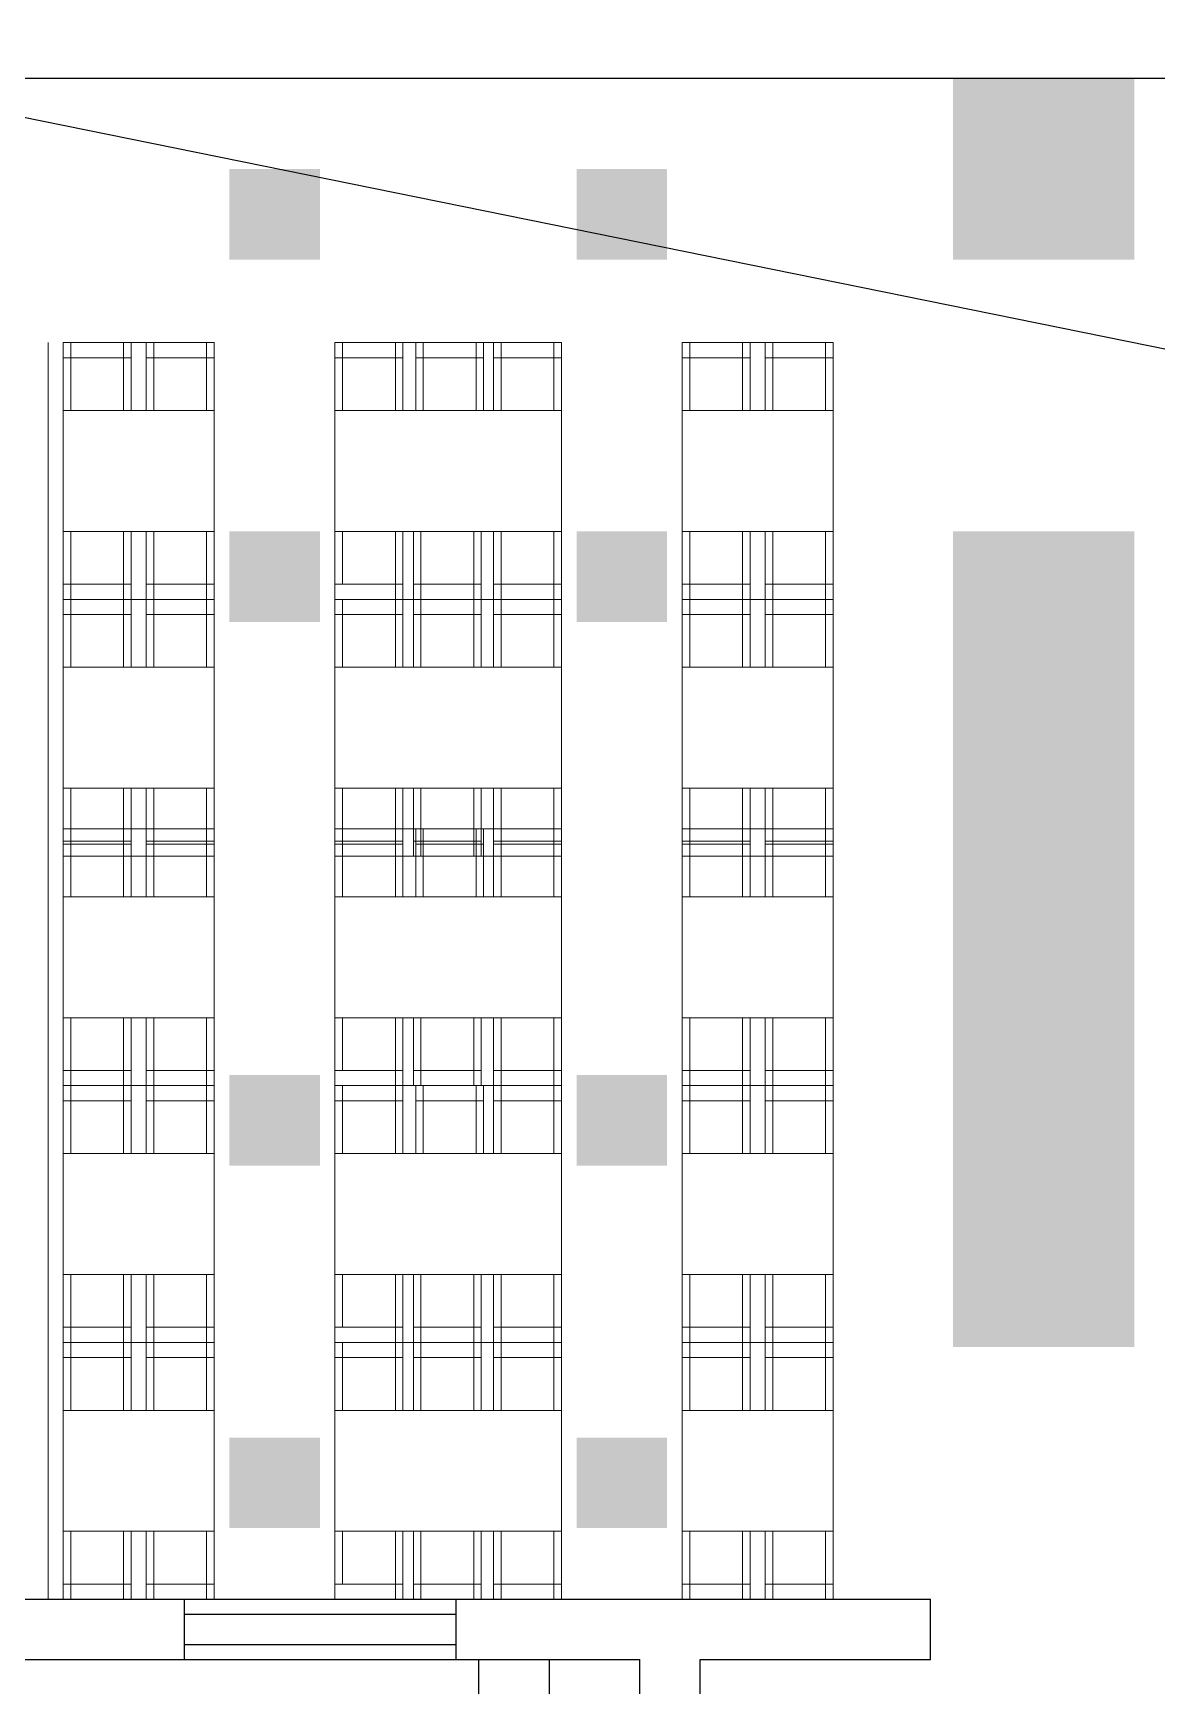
# Model space of a CAD drawing. Header units: inches. Extents: x 101 to 668, y -217 to 99.
# Drawn here: x 457.72 to 465.16, y 23.19 to 34.14 of the extents above; entities that cross this region are included whole.
import ezdxf

# ---------------------------------------------------------------- set-up
doc = ezdxf.new("R2010")
doc.units = ezdxf.units.IN
doc.header["$MEASUREMENT"] = 0
doc.layers.add('FUR', color=1, linetype='Continuous', lineweight=15)

msp = doc.modelspace()

# ---------------------------------------------------------------- hatches: boundary and pattern name
h = msp.add_hatch(color=256)
h.paths.add_polyline_path([(464.41109, 33.23756), (464.41109, 33.83756), (463.81109, 33.83756), (463.81109, 33.23756)])
h.paths.add_polyline_path([(465.01109, 33.23756), (465.01109, 33.83756), (464.41109, 33.83756), (464.41109, 33.23756)])
h.paths.add_polyline_path([(463.81109, 33.23756), (463.81109, 32.63756), (464.41109, 32.63756), (464.41109, 33.23756)])
h.paths.add_polyline_path([(465.01109, 33.23756), (464.41109, 33.23756), (464.41109, 32.63756), (465.01109, 32.63756)])
h = msp.add_hatch(color=256)
h.paths.add_polyline_path([(447.81609, 33.23756), (447.21609, 33.23756), (447.21609, 32.63756), (447.81609, 32.63756)])
h.paths.add_polyline_path([(450.11609, 33.23756), (449.51609, 33.23756), (449.51609, 32.63756), (450.11609, 32.63756)])
h.paths.add_polyline_path([(453.71609, 33.23756), (453.11609, 33.23756), (453.11609, 32.63756), (453.71609, 32.63756)])
h.paths.add_polyline_path([(456.01609, 33.23756), (455.41609, 33.23756), (455.41609, 32.63756), (456.01609, 32.63756)])
h.paths.add_polyline_path([(459.61609, 33.23756), (459.01609, 33.23756), (459.01609, 32.63756), (459.61609, 32.63756)])
h.paths.add_polyline_path([(461.91609, 33.23756), (461.31609, 33.23756), (461.31609, 32.63756), (461.91609, 32.63756)])
h.paths.add_polyline_path([(467.50609, 33.23756), (466.90609, 33.23756), (466.90609, 32.63756), (467.50609, 32.63756)])
h.paths.add_polyline_path([(469.80609, 33.23756), (469.20609, 33.23756), (469.20609, 32.63756), (469.80609, 32.63756)])
h.paths.add_polyline_path([(473.40609, 33.23756), (472.80609, 33.23756), (472.80609, 32.63756), (473.40609, 32.63756)])
h.paths.add_polyline_path([(475.70609, 33.23756), (475.10609, 33.23756), (475.10609, 32.63756), (475.70609, 32.63756)])
h.paths.add_polyline_path([(479.30609, 33.23756), (478.70609, 33.23756), (478.70609, 32.63756), (479.30609, 32.63756)])
h.paths.add_polyline_path([(481.60609, 33.23756), (481.00609, 33.23756), (481.00609, 32.63756), (481.60609, 32.63756)])
h = msp.add_hatch(color=256)
h.paths.add_polyline_path([(450.11609, 30.83756), (449.51609, 30.83756), (449.51609, 30.23756), (450.11609, 30.23756)])
h.paths.add_polyline_path([(453.71609, 30.83756), (453.11609, 30.83756), (453.11609, 30.23756), (453.71609, 30.23756)])
h.paths.add_polyline_path([(456.01609, 30.83756), (455.41609, 30.83756), (455.41609, 30.23756), (456.01609, 30.23756)])
h.paths.add_polyline_path([(459.61609, 30.83756), (459.01609, 30.83756), (459.01609, 30.23756), (459.61609, 30.23756)])
h.paths.add_polyline_path([(461.91609, 30.83756), (461.31609, 30.83756), (461.31609, 30.23756), (461.91609, 30.23756)])
h.paths.add_polyline_path([(450.11609, 27.23756), (449.51609, 27.23756), (449.51609, 26.63756), (450.11609, 26.63756)])
h.paths.add_polyline_path([(453.71609, 27.23756), (453.11609, 27.23756), (453.11609, 26.63756), (453.71609, 26.63756)])
h.paths.add_polyline_path([(456.01609, 27.23756), (455.41609, 27.23756), (455.41609, 26.63756), (456.01609, 26.63756)])
h.paths.add_polyline_path([(459.61609, 27.23756), (459.01609, 27.23756), (459.01609, 26.63756), (459.61609, 26.63756)])
h.paths.add_polyline_path([(461.91609, 27.23756), (461.31609, 27.23756), (461.31609, 26.63756), (461.91609, 26.63756)])
h.paths.add_polyline_path([(450.11609, 24.83756), (449.51609, 24.83756), (449.51609, 24.23756), (450.11609, 24.23756)])
h.paths.add_polyline_path([(453.71609, 24.83756), (453.11609, 24.83756), (453.11609, 24.23756), (453.71609, 24.23756)])
h.paths.add_polyline_path([(456.01609, 24.83756), (455.41609, 24.83756), (455.41609, 24.23756), (456.01609, 24.23756)])
h.paths.add_polyline_path([(459.61609, 24.83756), (459.01609, 24.83756), (459.01609, 24.23756), (459.61609, 24.23756)])
h.paths.add_polyline_path([(461.91609, 24.83756), (461.31609, 24.83756), (461.31609, 24.23756), (461.91609, 24.23756)])
h = msp.add_hatch(color=256)
h.paths.add_polyline_path([(463.81109, 30.23756), (464.41109, 30.23756), (464.41109, 30.83756), (463.81109, 30.83756)])
h.paths.add_polyline_path([(465.01109, 30.23756), (465.01109, 30.83756), (464.41109, 30.83756), (464.41109, 30.23756)])
h.paths.add_polyline_path([(464.41109, 30.23756), (463.81109, 30.23756), (463.81109, 27.23756), (464.41109, 27.23756)])
h.paths.add_polyline_path([(465.01109, 30.23756), (464.41109, 30.23756), (464.41109, 27.23756), (465.01109, 27.23756)])
h.paths.add_polyline_path([(464.41109, 26.63756), (464.41109, 27.23756), (463.81109, 27.23756), (463.81109, 26.63756)])
h.paths.add_polyline_path([(465.01109, 26.63756), (465.01109, 27.23756), (464.41109, 27.23756), (464.41109, 26.63756)])
h.paths.add_polyline_path([(464.41109, 26.03756), (464.41109, 26.63756), (463.81109, 26.63756), (463.81109, 26.03756)])
h.paths.add_polyline_path([(465.01109, 26.03756), (465.01109, 26.63756), (464.41109, 26.63756), (464.41109, 26.03756)])
h.paths.add_polyline_path([(464.41109, 25.43756), (464.41109, 26.03756), (463.81109, 26.03756), (463.81109, 25.43756)])
h.paths.add_polyline_path([(464.41109, 25.43756), (465.01109, 25.43756), (465.01109, 26.03756), (464.41109, 26.03756)])

# ---------------------------------------------------------------- linework, layer by layer
for p, q in [((503.45982, 24.28057), (357.78685, 53.85256)), ((482.70609, 33.83756), (446.11609, 33.83756)), ((446.11609, 23.76756), (463.66109, 23.76756)), ((458.71609, 23.76756), (458.71609, 23.36756)), ((458.71609, 23.76756), (458.71609, 23.36756)), ((460.51609, 23.76756), (460.51609, 23.36756)), ((463.66109, 23.36756), (463.66109, 23.76756)), ((458.71609, 23.66756), (460.51609, 23.66756)), ((458.71609, 23.46756), (460.51609, 23.46756)), ((445.71609, 23.36756), (461.73609, 23.36756)), ((458.71609, 23.36756), (458.71609, 23.36756)), ((460.66609, 23.36756), (460.66609, 22.76756)), ((461.13609, 18.41756), (461.13609, 23.36756)), ((461.73609, 18.41756), (461.73609, 23.36756)), ((462.13609, 23.36756), (463.66109, 23.36756)), ((462.13609, 18.81756), (462.13609, 23.36756))]:
    msp.add_line(p, q)
at = {"layer": 'FUR', "lineweight": 20}
for p, q in [((457.81609, 32.08756), (457.81609, 23.76756)), ((457.91609, 32.08756), (457.91609, 30.38756)), ((457.91609, 32.08756), (458.36609, 32.08756)), ((457.91609, 32.08756), (458.91609, 32.08756)), ((457.96609, 32.08756), (457.96609, 31.63756)), ((458.31609, 32.08756), (458.31609, 31.63756)), ((458.36609, 32.08756), (458.36609, 31.63756)), ((458.46609, 32.08756), (458.91609, 32.08756)), ((458.46609, 32.08756), (458.46609, 31.63756)), ((458.51609, 32.08756), (458.51609, 31.63756)), ((458.86609, 32.08756), (458.86609, 31.63756)), ((458.91609, 32.08756), (458.91609, 31.63756)), ((458.91609, 32.08756), (458.91609, 30.83756)), ((459.71609, 32.08756), (459.71609, 30.83756)), ((459.71609, 32.08756), (459.71609, 31.63756)), ((459.71609, 32.08756), (460.16609, 32.08756)), ((459.71609, 32.08756), (461.21609, 32.08756)), ((459.76609, 32.08756), (459.76609, 31.63756)), ((460.11609, 32.08756), (460.11609, 31.63756)), ((460.16609, 32.08756), (460.16609, 31.63756)), ((460.25073, 32.08756), (460.25073, 31.63756)), ((460.30073, 32.08756), (460.30073, 31.63756)), ((460.36609, 32.08756), (460.81609, 32.08756)), ((460.65073, 32.08756), (460.65073, 31.63756)), ((460.70073, 32.08756), (460.70073, 31.63756)), ((460.76609, 32.08756), (460.76609, 31.63756)), ((460.81609, 32.08756), (460.81609, 31.63756)), ((461.16609, 32.08756), (461.16609, 31.63756)), ((461.21609, 32.08756), (461.21609, 30.38756)), ((461.21609, 32.08756), (461.21609, 31.63756)), ((462.01609, 32.08756), (462.01609, 30.38756)), ((462.01609, 32.08756), (462.01609, 30.38756)), ((462.01609, 32.08756), (462.46609, 32.08756)), ((462.01609, 32.08756), (463.01609, 32.08756)), ((462.01609, 32.08756), (462.01609, 30.38756)), ((462.01609, 32.08756), (462.46609, 32.08756)), ((462.01609, 32.08756), (463.01609, 32.08756)), ((462.06609, 32.08756), (462.06609, 31.63756)), ((462.06609, 32.08756), (462.06609, 31.63756)), ((462.41609, 32.08756), (462.41609, 31.63756)), ((462.41609, 32.08756), (462.41609, 31.63756)), ((462.46609, 32.08756), (462.46609, 31.63756)), ((462.46609, 32.08756), (462.46609, 31.63756)), ((462.56609, 32.08756), (463.01609, 32.08756)), ((462.56609, 32.08756), (462.56609, 31.63756)), ((462.56609, 32.08756), (463.01609, 32.08756)), ((462.56609, 32.08756), (462.56609, 31.63756)), ((462.61609, 32.08756), (462.61609, 31.63756)), ((462.61609, 32.08756), (462.61609, 31.63756)), ((462.96609, 32.08756), (462.96609, 31.63756)), ((462.96609, 32.08756), (462.96609, 31.63756)), ((463.01609, 32.08756), (463.01609, 31.63756)), ((463.01609, 32.08756), (463.01609, 30.83756)), ((463.01609, 32.08756), (463.01609, 31.63756)), ((463.01609, 32.08756), (463.01609, 30.83756)), ((458.36609, 31.98756), (457.91609, 31.98756)), ((458.91609, 31.98756), (458.46609, 31.98756)), ((460.16609, 31.98756), (459.71609, 31.98756)), ((460.70073, 31.98756), (460.25073, 31.98756)), ((461.21609, 31.98756), (460.76609, 31.98756)), ((462.46609, 31.98756), (462.01609, 31.98756)), ((462.46609, 31.98756), (462.01609, 31.98756)), ((463.01609, 31.98756), (462.56609, 31.98756)), ((463.01609, 31.98756), (462.56609, 31.98756)), ((458.46609, 31.83756), (458.46609, 31.63756)), ((459.71609, 31.83756), (459.71609, 31.63756)), ((460.25073, 31.83756), (460.25073, 31.63756)), ((462.56609, 31.83756), (462.56609, 31.63756)), ((462.56609, 31.83756), (462.56609, 31.63756)), ((457.91609, 31.63756), (458.46609, 31.63756)), ((458.46609, 31.63756), (458.91609, 31.63756)), ((459.71609, 31.63756), (460.25073, 31.63756)), ((459.71609, 31.63756), (459.71609, 30.83756)), ((460.25073, 31.63756), (460.76609, 31.63756)), ((460.76609, 31.63756), (461.21609, 31.63756)), ((462.01609, 31.63756), (462.56609, 31.63756)), ((462.01609, 31.63756), (462.56609, 31.63756)), ((462.56609, 31.63756), (463.01609, 31.63756)), ((462.56609, 31.63756), (463.01609, 31.63756)), ((457.91609, 30.83756), (458.46609, 30.83756)), ((457.96609, 30.83756), (457.96609, 30.38756)), ((458.31609, 30.83756), (458.31609, 30.38756)), ((458.36609, 30.83756), (458.36609, 30.38756)), ((458.46609, 30.83756), (458.91609, 30.83756)), ((458.46609, 30.83756), (458.46609, 30.38756)), ((458.51609, 30.83756), (458.51609, 30.38756)), ((458.86609, 30.83756), (458.86609, 30.38756)), ((458.91609, 30.83756), (458.91609, 30.38756)), ((458.91609, 30.83756), (458.91609, 30.38756)), ((459.71609, 30.83756), (460.2353, 30.83756)), ((459.71609, 30.83756), (459.71609, 30.38756)), ((459.76609, 30.83756), (459.76609, 30.48756)), ((460.11609, 30.83756), (460.11609, 30.38756)), ((460.16609, 30.83756), (460.16609, 30.38756)), ((460.2353, 30.83756), (460.76609, 30.83756)), ((460.2353, 30.83756), (460.2353, 30.38756)), ((460.2853, 30.83756), (460.2853, 30.38756)), ((460.6353, 30.83756), (460.6353, 30.38756)), ((460.6853, 30.83756), (460.6853, 30.38756)), ((460.76609, 30.83756), (461.21609, 30.83756)), ((460.76609, 30.83756), (460.76609, 30.38756)), ((460.81609, 30.83756), (460.81609, 30.38756)), ((461.16609, 30.83756), (461.16609, 30.38756)), ((461.21609, 30.83756), (461.21609, 30.38756)), ((462.01609, 30.83756), (462.56609, 30.83756)), ((462.01609, 30.83756), (462.56609, 30.83756)), ((462.06609, 30.83756), (462.06609, 30.38756)), ((462.06609, 30.83756), (462.06609, 30.38756)), ((462.41609, 30.83756), (462.41609, 30.38756)), ((462.41609, 30.83756), (462.41609, 30.38756)), ((462.46609, 30.83756), (462.46609, 30.38756)), ((462.46609, 30.83756), (462.46609, 30.38756)), ((462.56609, 30.83756), (463.01609, 30.83756)), ((462.56609, 30.83756), (462.56609, 30.38756)), ((462.56609, 30.83756), (463.01609, 30.83756)), ((462.56609, 30.83756), (462.56609, 30.38756)), ((462.61609, 30.83756), (462.61609, 30.38756)), ((462.61609, 30.83756), (462.61609, 30.38756)), ((462.96609, 30.83756), (462.96609, 30.38756)), ((462.96609, 30.83756), (462.96609, 30.38756)), ((463.01609, 30.83756), (463.01609, 30.38756)), ((463.01609, 30.83756), (463.01609, 30.38756)), ((463.01609, 30.83756), (463.01609, 30.38756)), ((463.01609, 30.83756), (463.01609, 30.38756)), ((457.91609, 30.48756), (458.36609, 30.48756)), ((458.46609, 30.48756), (458.91609, 30.48756)), ((459.71609, 30.48756), (460.16609, 30.48756)), ((460.2353, 30.48756), (460.6853, 30.48756)), ((460.76609, 30.48756), (461.21609, 30.48756)), ((462.01609, 30.48756), (462.46609, 30.48756)), ((462.01609, 30.48756), (462.46609, 30.48756)), ((462.56609, 30.48756), (463.01609, 30.48756)), ((462.56609, 30.48756), (463.01609, 30.48756)), ((457.91609, 30.38756), (458.36609, 30.38756)), ((457.91609, 30.38756), (458.91609, 30.38756)), ((457.91609, 30.38756), (457.91609, 28.68756)), ((457.91609, 30.38756), (457.91609, 28.68756)), ((457.91609, 30.38756), (458.36609, 30.38756)), ((457.91609, 30.38756), (458.91609, 30.38756)), ((457.96609, 30.38756), (457.96609, 29.93756)), ((458.31609, 30.38756), (458.31609, 29.93756)), ((458.36609, 30.38756), (458.36609, 29.93756)), ((458.46609, 30.38756), (458.91609, 30.38756)), ((458.46609, 30.38756), (458.46609, 29.93756)), ((458.51609, 30.38756), (458.51609, 29.93756)), ((458.56609, 30.38756), (458.91609, 30.38756)), ((458.86609, 30.38756), (458.86609, 29.93756)), ((458.91609, 30.38756), (458.91609, 29.93756)), ((458.91609, 30.38756), (458.91609, 29.13756)), ((459.71609, 30.38756), (460.16609, 30.38756)), ((459.71609, 30.38756), (461.21609, 30.38756)), ((459.71609, 30.38756), (459.71609, 29.13756)), ((459.71609, 30.38756), (459.71609, 29.93756)), ((459.71609, 30.38756), (460.16609, 30.38756)), ((459.71609, 30.38756), (461.21609, 30.38756)), ((459.76609, 30.38756), (459.76609, 29.93756)), ((460.11609, 30.38756), (460.11609, 29.93756)), ((460.16609, 30.38756), (460.16609, 29.93756)), ((460.2353, 30.38756), (460.2353, 29.93756)), ((460.2853, 30.38756), (460.2853, 29.93756)), ((460.36609, 30.38756), (460.81609, 30.38756)), ((460.36609, 30.38756), (460.81609, 30.38756)), ((460.6353, 30.38756), (460.6353, 29.93756)), ((460.6853, 30.38756), (460.6853, 29.93756)), ((460.76609, 30.38756), (460.76609, 29.93756)), ((460.81609, 30.38756), (460.81609, 29.93756)), ((461.16609, 30.38756), (461.16609, 29.93756)), ((461.21609, 30.38756), (461.21609, 28.68756)), ((461.21609, 30.38756), (461.21609, 29.93756)), ((462.01609, 30.38756), (462.46609, 30.38756)), ((462.01609, 30.38756), (463.01609, 30.38756)), ((462.01609, 30.38756), (462.46609, 30.38756)), ((462.01609, 30.38756), (463.01609, 30.38756)), ((462.01609, 30.38756), (462.01609, 28.68756)), ((462.01609, 30.38756), (462.01609, 28.68756)), ((462.01609, 30.38756), (462.46609, 30.38756)), ((462.01609, 30.38756), (463.01609, 30.38756)), ((462.06609, 30.38756), (462.06609, 29.93756)), ((462.41609, 30.38756), (462.41609, 29.93756)), ((462.46609, 30.38756), (462.46609, 29.93756)), ((462.56609, 30.38756), (463.01609, 30.38756)), ((462.56609, 30.38756), (462.56609, 29.93756)), ((462.61609, 30.38756), (462.61609, 29.93756)), ((462.66609, 30.38756), (463.01609, 30.38756)), ((462.66609, 30.38756), (463.01609, 30.38756)), ((462.96609, 30.38756), (462.96609, 29.93756)), ((463.01609, 30.38756), (463.01609, 29.93756)), ((463.01609, 30.38756), (463.01609, 29.13756)), ((458.36609, 30.28756), (457.91609, 30.28756)), ((458.91609, 30.28756), (458.46609, 30.28756)), ((460.16609, 30.28756), (459.71609, 30.28756)), ((460.6853, 30.28756), (460.2353, 30.28756)), ((461.21609, 30.28756), (460.76609, 30.28756)), ((462.46609, 30.28756), (462.01609, 30.28756)), ((463.01609, 30.28756), (462.56609, 30.28756)), ((458.46609, 30.13756), (458.46609, 29.93756)), ((459.71609, 30.13756), (459.71609, 29.93756)), ((462.56609, 30.13756), (462.56609, 29.93756)), ((457.91609, 29.93756), (458.46609, 29.93756)), ((458.46609, 29.93756), (458.91609, 29.93756)), ((459.71609, 29.93756), (460.25073, 29.93756)), ((459.71609, 29.93756), (459.71609, 29.13756)), ((460.25073, 29.93756), (460.76609, 29.93756)), ((460.76609, 29.93756), (461.21609, 29.93756)), ((462.01609, 29.93756), (462.56609, 29.93756)), ((462.56609, 29.93756), (463.01609, 29.93756)), ((457.91609, 29.13756), (458.46609, 29.13756)), ((457.96609, 29.13756), (457.96609, 28.68756)), ((458.31609, 29.13756), (458.31609, 28.68756)), ((458.36609, 29.13756), (458.36609, 28.68756)), ((458.46609, 29.13756), (458.91609, 29.13756)), ((458.46609, 29.13756), (458.46609, 28.68756)), ((458.51609, 29.13756), (458.51609, 28.68756)), ((458.86609, 29.13756), (458.86609, 28.68756)), ((458.91609, 29.13756), (458.91609, 28.68756)), ((458.91609, 29.13756), (458.91609, 28.68756)), ((459.71609, 29.13756), (460.2353, 29.13756)), ((459.71609, 29.13756), (459.71609, 28.68756)), ((459.76609, 29.13756), (459.76609, 28.78756)), ((460.11609, 29.13756), (460.11609, 28.68756)), ((460.16609, 29.13756), (460.16609, 28.68756)), ((460.2353, 29.13756), (460.76609, 29.13756)), ((460.2353, 29.13756), (460.2353, 28.68756)), ((460.2853, 29.13756), (460.2853, 28.68756)), ((460.6353, 29.13756), (460.6353, 28.68756)), ((460.6853, 29.13756), (460.6853, 28.68756)), ((460.76609, 29.13756), (461.21609, 29.13756)), ((460.76609, 29.13756), (460.76609, 28.68756)), ((460.81609, 29.13756), (460.81609, 28.68756)), ((461.16609, 29.13756), (461.16609, 28.68756)), ((461.21609, 29.13756), (461.21609, 28.68756)), ((462.01609, 29.13756), (462.56609, 29.13756)), ((462.06609, 29.13756), (462.06609, 28.68756)), ((462.41609, 29.13756), (462.41609, 28.68756)), ((462.46609, 29.13756), (462.46609, 28.68756)), ((462.56609, 29.13756), (463.01609, 29.13756)), ((462.56609, 29.13756), (462.56609, 28.68756)), ((462.61609, 29.13756), (462.61609, 28.68756)), ((462.96609, 29.13756), (462.96609, 28.68756)), ((463.01609, 29.13756), (463.01609, 28.68756)), ((463.01609, 29.13756), (463.01609, 28.68756)), ((457.91609, 28.86756), (457.91609, 27.16756)), ((457.91609, 28.86756), (458.36609, 28.86756)), ((457.91609, 28.86756), (458.91609, 28.86756)), ((457.91609, 28.78756), (458.36609, 28.78756)), ((457.96609, 28.86756), (457.96609, 28.41756)), ((458.31609, 28.86756), (458.31609, 28.41756)), ((458.36609, 28.86756), (458.36609, 28.41756)), ((458.46609, 28.86756), (458.91609, 28.86756)), ((458.46609, 28.86756), (458.46609, 28.41756)), ((458.46609, 28.78756), (458.91609, 28.78756)), ((458.51609, 28.86756), (458.51609, 28.41756)), ((458.86609, 28.86756), (458.86609, 28.41756)), ((458.91609, 28.86756), (458.91609, 28.41756)), ((458.91609, 28.86756), (458.91609, 27.61756)), ((459.71609, 28.86756), (459.71609, 27.61756)), ((459.71609, 28.86756), (459.71609, 28.41756)), ((459.71609, 28.86756), (460.16609, 28.86756)), ((459.71609, 28.86756), (461.21609, 28.86756)), ((459.71609, 28.78756), (460.16609, 28.78756)), ((459.76609, 28.86756), (459.76609, 28.41756)), ((460.11609, 28.86756), (460.11609, 28.41756)), ((460.16609, 28.86756), (460.16609, 28.41756)), ((460.2353, 28.78756), (460.6853, 28.78756)), ((460.25073, 28.86756), (460.25073, 28.41756)), ((460.30073, 28.86756), (460.30073, 28.41756)), ((460.36609, 28.86756), (460.81609, 28.86756)), ((460.65073, 28.86756), (460.65073, 28.41756)), ((460.70073, 28.86756), (460.70073, 28.41756)), ((460.76609, 28.86756), (460.76609, 28.41756)), ((460.76609, 28.78756), (461.21609, 28.78756)), ((460.81609, 28.86756), (460.81609, 28.41756)), ((461.16609, 28.86756), (461.16609, 28.41756)), ((461.21609, 28.86756), (461.21609, 27.16756)), ((461.21609, 28.86756), (461.21609, 28.41756)), ((462.01609, 28.86756), (462.01609, 27.16756)), ((462.01609, 28.86756), (462.01609, 27.16756)), ((462.01609, 28.86756), (462.46609, 28.86756)), ((462.01609, 28.86756), (463.01609, 28.86756)), ((462.01609, 28.86756), (462.01609, 27.16756)), ((462.01609, 28.86756), (462.46609, 28.86756)), ((462.01609, 28.86756), (463.01609, 28.86756)), ((462.01609, 28.78756), (462.46609, 28.78756)), ((462.06609, 28.86756), (462.06609, 28.41756)), ((462.06609, 28.86756), (462.06609, 28.41756)), ((462.41609, 28.86756), (462.41609, 28.41756)), ((462.41609, 28.86756), (462.41609, 28.41756)), ((462.46609, 28.86756), (462.46609, 28.41756)), ((462.46609, 28.86756), (462.46609, 28.41756)), ((462.56609, 28.86756), (463.01609, 28.86756)), ((462.56609, 28.86756), (462.56609, 28.41756)), ((462.56609, 28.86756), (463.01609, 28.86756)), ((462.56609, 28.86756), (462.56609, 28.41756)), ((462.56609, 28.78756), (463.01609, 28.78756)), ((462.61609, 28.86756), (462.61609, 28.41756)), ((462.61609, 28.86756), (462.61609, 28.41756)), ((462.96609, 28.86756), (462.96609, 28.41756)), ((462.96609, 28.86756), (462.96609, 28.41756)), ((463.01609, 28.86756), (463.01609, 28.41756)), ((463.01609, 28.86756), (463.01609, 27.61756)), ((463.01609, 28.86756), (463.01609, 28.41756)), ((463.01609, 28.86756), (463.01609, 27.61756)), ((458.36609, 28.76756), (457.91609, 28.76756)), ((457.91609, 28.68756), (458.36609, 28.68756)), ((457.91609, 28.68756), (458.91609, 28.68756)), ((458.91609, 28.76756), (458.46609, 28.76756)), ((458.56609, 28.68756), (458.91609, 28.68756)), ((460.16609, 28.76756), (459.71609, 28.76756)), ((459.71609, 28.68756), (460.16609, 28.68756)), ((459.71609, 28.68756), (461.21609, 28.68756)), ((460.70073, 28.76756), (460.25073, 28.76756)), ((460.36609, 28.68756), (460.81609, 28.68756)), ((461.21609, 28.76756), (460.76609, 28.76756)), ((462.46609, 28.76756), (462.01609, 28.76756)), ((462.46609, 28.76756), (462.01609, 28.76756)), ((462.01609, 28.68756), (462.46609, 28.68756)), ((462.01609, 28.68756), (463.01609, 28.68756)), ((463.01609, 28.76756), (462.56609, 28.76756)), ((463.01609, 28.76756), (462.56609, 28.76756)), ((462.66609, 28.68756), (463.01609, 28.68756)), ((458.46609, 28.61756), (458.46609, 28.41756)), ((459.71609, 28.61756), (459.71609, 28.41756)), ((460.25073, 28.61756), (460.25073, 28.41756)), ((462.56609, 28.61756), (462.56609, 28.41756)), ((462.56609, 28.61756), (462.56609, 28.41756)), ((457.91609, 28.41756), (458.46609, 28.41756)), ((458.46609, 28.41756), (458.91609, 28.41756)), ((459.71609, 28.41756), (460.25073, 28.41756)), ((459.71609, 28.41756), (459.71609, 27.61756)), ((460.25073, 28.41756), (460.76609, 28.41756)), ((460.76609, 28.41756), (461.21609, 28.41756)), ((462.01609, 28.41756), (462.56609, 28.41756)), ((462.01609, 28.41756), (462.56609, 28.41756)), ((462.56609, 28.41756), (463.01609, 28.41756)), ((462.56609, 28.41756), (463.01609, 28.41756)), ((457.91609, 27.61756), (458.46609, 27.61756)), ((457.96609, 27.61756), (457.96609, 27.16756)), ((458.31609, 27.61756), (458.31609, 27.16756)), ((458.36609, 27.61756), (458.36609, 27.16756)), ((458.46609, 27.61756), (458.91609, 27.61756)), ((458.46609, 27.61756), (458.46609, 27.16756)), ((458.51609, 27.61756), (458.51609, 27.16756)), ((458.86609, 27.61756), (458.86609, 27.16756)), ((458.91609, 27.61756), (458.91609, 27.16756)), ((458.91609, 27.61756), (458.91609, 27.16756)), ((459.71609, 27.61756), (460.2353, 27.61756)), ((459.71609, 27.61756), (459.71609, 27.16756)), ((459.76609, 27.61756), (459.76609, 27.26756)), ((460.11609, 27.61756), (460.11609, 27.16756)), ((460.16609, 27.61756), (460.16609, 27.16756)), ((460.2353, 27.61756), (460.76609, 27.61756)), ((460.2353, 27.61756), (460.2353, 27.16756)), ((460.2853, 27.61756), (460.2853, 27.16756)), ((460.6353, 27.61756), (460.6353, 27.16756)), ((460.6853, 27.61756), (460.6853, 27.16756)), ((460.76609, 27.61756), (461.21609, 27.61756)), ((460.76609, 27.61756), (460.76609, 27.16756)), ((460.81609, 27.61756), (460.81609, 27.16756)), ((461.16609, 27.61756), (461.16609, 27.16756)), ((461.21609, 27.61756), (461.21609, 27.16756)), ((462.01609, 27.61756), (462.56609, 27.61756)), ((462.01609, 27.61756), (462.56609, 27.61756)), ((462.06609, 27.61756), (462.06609, 27.16756)), ((462.06609, 27.61756), (462.06609, 27.16756)), ((462.41609, 27.61756), (462.41609, 27.16756)), ((462.41609, 27.61756), (462.41609, 27.16756)), ((462.46609, 27.61756), (462.46609, 27.16756)), ((462.46609, 27.61756), (462.46609, 27.16756)), ((462.56609, 27.61756), (463.01609, 27.61756)), ((462.56609, 27.61756), (462.56609, 27.16756)), ((462.56609, 27.61756), (463.01609, 27.61756)), ((462.56609, 27.61756), (462.56609, 27.16756)), ((462.61609, 27.61756), (462.61609, 27.16756)), ((462.61609, 27.61756), (462.61609, 27.16756)), ((462.96609, 27.61756), (462.96609, 27.16756)), ((462.96609, 27.61756), (462.96609, 27.16756)), ((463.01609, 27.61756), (463.01609, 27.16756)), ((463.01609, 27.61756), (463.01609, 27.16756)), ((463.01609, 27.61756), (463.01609, 27.16756)), ((463.01609, 27.61756), (463.01609, 27.16756)), ((457.91609, 27.26756), (458.36609, 27.26756)), ((458.46609, 27.26756), (458.91609, 27.26756)), ((459.71609, 27.26756), (460.16609, 27.26756)), ((460.2353, 27.26756), (460.6853, 27.26756)), ((460.76609, 27.26756), (461.21609, 27.26756)), ((462.01609, 27.26756), (462.46609, 27.26756)), ((462.01609, 27.26756), (462.46609, 27.26756)), ((462.56609, 27.26756), (463.01609, 27.26756)), ((462.56609, 27.26756), (463.01609, 27.26756)), ((457.91609, 27.16756), (457.91609, 25.46756)), ((457.91609, 27.16756), (457.91609, 25.46756)), ((457.91609, 27.16756), (458.36609, 27.16756)), ((457.91609, 27.16756), (458.91609, 27.16756)), ((457.91609, 27.16756), (458.36609, 27.16756)), ((457.91609, 27.16756), (458.91609, 27.16756)), ((457.91609, 27.16756), (458.36609, 27.16756)), ((457.91609, 27.16756), (458.91609, 27.16756)), ((457.96609, 27.16756), (457.96609, 26.71756)), ((458.31609, 27.16756), (458.31609, 26.71756)), ((458.36609, 27.16756), (458.36609, 26.71756)), ((458.46609, 27.16756), (458.91609, 27.16756)), ((458.46609, 27.16756), (458.46609, 26.71756)), ((458.46609, 27.16756), (458.91609, 27.16756)), ((458.51609, 27.16756), (458.51609, 26.71756)), ((458.56609, 27.16756), (458.91609, 27.16756)), ((458.86609, 27.16756), (458.86609, 26.71756)), ((458.91609, 27.16756), (458.91609, 26.71756)), ((458.91609, 27.16756), (458.91609, 25.91756)), ((459.71609, 27.16756), (459.71609, 25.91756)), ((459.71609, 27.16756), (459.71609, 26.71756)), ((459.71609, 27.16756), (460.16609, 27.16756)), ((459.71609, 27.16756), (461.21609, 27.16756)), ((459.71609, 27.16756), (460.16609, 27.16756)), ((459.71609, 27.16756), (461.21609, 27.16756)), ((459.71609, 27.16756), (460.16609, 27.16756)), ((459.71609, 27.16756), (461.21609, 27.16756)), ((459.76609, 27.16756), (459.76609, 26.71756)), ((460.11609, 27.16756), (460.11609, 26.71756)), ((460.16609, 27.16756), (460.16609, 26.71756)), ((460.25073, 27.16756), (460.25073, 26.71756)), ((460.30073, 27.16756), (460.30073, 26.71756)), ((460.36609, 27.16756), (460.81609, 27.16756)), ((460.36609, 27.16756), (460.81609, 27.16756)), ((460.36609, 27.16756), (460.81609, 27.16756)), ((460.65073, 27.16756), (460.65073, 26.71756)), ((460.70073, 27.16756), (460.70073, 26.71756)), ((460.76609, 27.16756), (460.76609, 26.71756)), ((460.81609, 27.16756), (460.81609, 26.71756)), ((461.16609, 27.16756), (461.16609, 26.71756)), ((461.21609, 27.16756), (461.21609, 25.46756)), ((461.21609, 27.16756), (461.21609, 26.71756)), ((462.01609, 27.16756), (462.01609, 25.46756)), ((462.01609, 27.16756), (462.01609, 25.46756)), ((462.01609, 27.16756), (462.46609, 27.16756)), ((462.01609, 27.16756), (463.01609, 27.16756)), ((462.01609, 27.16756), (462.46609, 27.16756)), ((462.01609, 27.16756), (463.01609, 27.16756)), ((462.01609, 27.16756), (462.46609, 27.16756)), ((462.01609, 27.16756), (463.01609, 27.16756)), ((462.01609, 27.16756), (462.46609, 27.16756)), ((462.01609, 27.16756), (463.01609, 27.16756)), ((462.06609, 27.16756), (462.06609, 26.71756)), ((462.41609, 27.16756), (462.41609, 26.71756)), ((462.46609, 27.16756), (462.46609, 26.71756)), ((462.56609, 27.16756), (463.01609, 27.16756)), ((462.56609, 27.16756), (462.56609, 26.71756)), ((462.56609, 27.16756), (463.01609, 27.16756)), ((462.61609, 27.16756), (462.61609, 26.71756)), ((462.66609, 27.16756), (463.01609, 27.16756)), ((462.66609, 27.16756), (463.01609, 27.16756)), ((462.96609, 27.16756), (462.96609, 26.71756)), ((463.01609, 27.16756), (463.01609, 26.71756)), ((463.01609, 27.16756), (463.01609, 25.91756)), ((458.36609, 27.06756), (457.91609, 27.06756)), ((458.91609, 27.06756), (458.46609, 27.06756)), ((460.16609, 27.06756), (459.71609, 27.06756)), ((460.70073, 27.06756), (460.25073, 27.06756)), ((461.21609, 27.06756), (460.76609, 27.06756)), ((462.46609, 27.06756), (462.01609, 27.06756)), ((463.01609, 27.06756), (462.56609, 27.06756)), ((458.46609, 26.91756), (458.46609, 26.71756)), ((459.71609, 26.91756), (459.71609, 26.71756)), ((460.25073, 26.91756), (460.25073, 26.71756)), ((462.56609, 26.91756), (462.56609, 26.71756)), ((457.91609, 26.71756), (458.46609, 26.71756)), ((458.46609, 26.71756), (458.91609, 26.71756)), ((459.71609, 26.71756), (460.25073, 26.71756)), ((459.71609, 26.71756), (459.71609, 25.91756)), ((460.25073, 26.71756), (460.76609, 26.71756)), ((460.76609, 26.71756), (461.21609, 26.71756)), ((462.01609, 26.71756), (462.56609, 26.71756)), ((462.56609, 26.71756), (463.01609, 26.71756)), ((457.91609, 25.91756), (458.46609, 25.91756)), ((457.96609, 25.91756), (457.96609, 25.46756)), ((458.31609, 25.91756), (458.31609, 25.46756)), ((458.36609, 25.91756), (458.36609, 25.46756)), ((458.46609, 25.91756), (458.91609, 25.91756)), ((458.46609, 25.91756), (458.46609, 25.46756)), ((458.51609, 25.91756), (458.51609, 25.46756)), ((458.86609, 25.91756), (458.86609, 25.46756)), ((458.91609, 25.91756), (458.91609, 25.46756)), ((458.91609, 25.91756), (458.91609, 25.46756)), ((459.71609, 25.91756), (460.2353, 25.91756)), ((459.71609, 25.91756), (459.71609, 25.46756)), ((459.76609, 25.91756), (459.76609, 25.56756)), ((460.11609, 25.91756), (460.11609, 25.46756)), ((460.16609, 25.91756), (460.16609, 25.46756)), ((460.2353, 25.91756), (460.76609, 25.91756)), ((460.2353, 25.91756), (460.2353, 25.46756)), ((460.2853, 25.91756), (460.2853, 25.46756)), ((460.6353, 25.91756), (460.6353, 25.46756)), ((460.6853, 25.91756), (460.6853, 25.46756)), ((460.76609, 25.91756), (461.21609, 25.91756)), ((460.76609, 25.91756), (460.76609, 25.46756)), ((460.81609, 25.91756), (460.81609, 25.46756)), ((461.16609, 25.91756), (461.16609, 25.46756)), ((461.21609, 25.91756), (461.21609, 25.46756)), ((462.01609, 25.91756), (462.56609, 25.91756)), ((462.06609, 25.91756), (462.06609, 25.46756)), ((462.41609, 25.91756), (462.41609, 25.46756)), ((462.46609, 25.91756), (462.46609, 25.46756)), ((462.56609, 25.91756), (463.01609, 25.91756)), ((462.56609, 25.91756), (462.56609, 25.46756)), ((462.61609, 25.91756), (462.61609, 25.46756)), ((462.96609, 25.91756), (462.96609, 25.46756)), ((463.01609, 25.91756), (463.01609, 25.46756)), ((463.01609, 25.91756), (463.01609, 25.46756)), ((457.91609, 25.56756), (458.36609, 25.56756)), ((458.46609, 25.56756), (458.91609, 25.56756)), ((459.71609, 25.56756), (460.16609, 25.56756)), ((460.2353, 25.56756), (460.6853, 25.56756)), ((460.76609, 25.56756), (461.21609, 25.56756)), ((462.01609, 25.56756), (462.46609, 25.56756)), ((462.56609, 25.56756), (463.01609, 25.56756)), ((457.91609, 25.46756), (458.36609, 25.46756)), ((457.91609, 25.46756), (458.91609, 25.46756)), ((457.91609, 25.46756), (457.91609, 23.76756)), ((457.91609, 25.46756), (457.91609, 23.76756)), ((457.91609, 25.46756), (458.36609, 25.46756)), ((457.91609, 25.46756), (458.91609, 25.46756)), ((457.96609, 25.46756), (457.96609, 25.01756)), ((458.31609, 25.46756), (458.31609, 25.01756)), ((458.36609, 25.46756), (458.36609, 25.01756)), ((458.46609, 25.46756), (458.91609, 25.46756)), ((458.46609, 25.46756), (458.46609, 25.01756)), ((458.51609, 25.46756), (458.51609, 25.01756)), ((458.56609, 25.46756), (458.91609, 25.46756)), ((458.86609, 25.46756), (458.86609, 25.01756)), ((458.91609, 25.46756), (458.91609, 25.01756)), ((458.91609, 25.46756), (458.91609, 24.21756)), ((459.71609, 25.46756), (460.16609, 25.46756)), ((459.71609, 25.46756), (461.21609, 25.46756)), ((459.71609, 25.46756), (459.71609, 24.21756)), ((459.71609, 25.46756), (459.71609, 25.01756)), ((459.71609, 25.46756), (460.16609, 25.46756)), ((459.71609, 25.46756), (461.21609, 25.46756)), ((459.76609, 25.46756), (459.76609, 25.01756)), ((460.11609, 25.46756), (460.11609, 25.01756)), ((460.16609, 25.46756), (460.16609, 25.01756)), ((460.2353, 25.46756), (460.2353, 25.01756)), ((460.2853, 25.46756), (460.2853, 25.01756)), ((460.36609, 25.46756), (460.81609, 25.46756)), ((460.36609, 25.46756), (460.81609, 25.46756)), ((460.6353, 25.46756), (460.6353, 25.01756)), ((460.6853, 25.46756), (460.6853, 25.01756)), ((460.76609, 25.46756), (460.76609, 25.01756)), ((460.81609, 25.46756), (460.81609, 25.01756)), ((461.16609, 25.46756), (461.16609, 25.01756)), ((461.21609, 25.46756), (461.21609, 23.76756)), ((461.21609, 25.46756), (461.21609, 25.01756)), ((462.01609, 25.46756), (462.46609, 25.46756)), ((462.01609, 25.46756), (463.01609, 25.46756)), ((462.01609, 25.46756), (462.01609, 23.76756)), ((462.01609, 25.46756), (462.01609, 23.76756)), ((462.01609, 25.46756), (462.46609, 25.46756)), ((462.01609, 25.46756), (463.01609, 25.46756)), ((462.06609, 25.46756), (462.06609, 25.01756)), ((462.41609, 25.46756), (462.41609, 25.01756)), ((462.46609, 25.46756), (462.46609, 25.01756)), ((462.56609, 25.46756), (463.01609, 25.46756)), ((462.56609, 25.46756), (462.56609, 25.01756)), ((462.61609, 25.46756), (462.61609, 25.01756)), ((462.66609, 25.46756), (463.01609, 25.46756)), ((462.96609, 25.46756), (462.96609, 25.01756)), ((463.01609, 25.46756), (463.01609, 25.01756)), ((463.01609, 25.46756), (463.01609, 24.21756)), ((458.36609, 25.36756), (457.91609, 25.36756)), ((458.91609, 25.36756), (458.46609, 25.36756)), ((460.16609, 25.36756), (459.71609, 25.36756)), ((460.6853, 25.36756), (460.2353, 25.36756)), ((461.21609, 25.36756), (460.76609, 25.36756)), ((462.46609, 25.36756), (462.01609, 25.36756)), ((463.01609, 25.36756), (462.56609, 25.36756)), ((458.46609, 25.21756), (458.46609, 25.01756)), ((459.71609, 25.21756), (459.71609, 25.01756)), ((462.56609, 25.21756), (462.56609, 25.01756)), ((457.91609, 25.01756), (458.46609, 25.01756)), ((458.46609, 25.01756), (458.91609, 25.01756)), ((459.71609, 25.01756), (460.25073, 25.01756)), ((459.71609, 25.01756), (459.71609, 24.21756)), ((460.25073, 25.01756), (460.76609, 25.01756)), ((460.76609, 25.01756), (461.21609, 25.01756)), ((462.01609, 25.01756), (462.56609, 25.01756)), ((462.56609, 25.01756), (463.01609, 25.01756)), ((457.91609, 24.21756), (457.91609, 23.76756)), ((457.91609, 24.21756), (458.46609, 24.21756)), ((457.96609, 24.21756), (457.96609, 23.76756)), ((458.31609, 24.21756), (458.31609, 23.76756)), ((458.36609, 24.21756), (458.36609, 23.76756)), ((458.46609, 24.21756), (458.91609, 24.21756)), ((458.46609, 24.21756), (458.46609, 23.76756)), ((458.51609, 24.21756), (458.51609, 23.76756)), ((458.86609, 24.21756), (458.86609, 23.76756)), ((458.91609, 24.21756), (458.91609, 23.76756)), ((458.91609, 24.21756), (458.91609, 23.76756)), ((459.71609, 24.21756), (460.2353, 24.21756)), ((459.71609, 24.21756), (459.71609, 23.76756)), ((459.71609, 24.21756), (459.71609, 23.76756)), ((459.76609, 24.21756), (459.76609, 23.86756)), ((460.11609, 24.21756), (460.11609, 23.76756)), ((460.16609, 24.21756), (460.16609, 23.76756)), ((460.2353, 24.21756), (460.76609, 24.21756)), ((460.2353, 24.21756), (460.2353, 23.76756)), ((460.2853, 24.21756), (460.2853, 23.76756)), ((460.6353, 24.21756), (460.6353, 23.76756)), ((460.6853, 24.21756), (460.6853, 23.76756)), ((460.76609, 24.21756), (461.21609, 24.21756)), ((460.76609, 24.21756), (460.76609, 23.76756)), ((460.81609, 24.21756), (460.81609, 23.76756)), ((461.16609, 24.21756), (461.16609, 23.76756)), ((461.21609, 24.21756), (461.21609, 23.76756)), ((462.01609, 24.21756), (462.56609, 24.21756)), ((462.06609, 24.21756), (462.06609, 23.76756)), ((462.41609, 24.21756), (462.41609, 23.76756)), ((462.46609, 24.21756), (462.46609, 23.76756)), ((462.56609, 24.21756), (463.01609, 24.21756)), ((462.56609, 24.21756), (462.56609, 23.76756)), ((462.61609, 24.21756), (462.61609, 23.76756)), ((462.96609, 24.21756), (462.96609, 23.76756)), ((463.01609, 24.21756), (463.01609, 23.76756)), ((463.01609, 24.21756), (463.01609, 23.76756)), ((457.91609, 23.86756), (458.36609, 23.86756)), ((458.46609, 23.86756), (458.91609, 23.86756)), ((459.71609, 23.86756), (460.16609, 23.86756)), ((460.2353, 23.86756), (460.6853, 23.86756)), ((460.76609, 23.86756), (461.21609, 23.86756)), ((462.01609, 23.86756), (462.46609, 23.86756)), ((462.56609, 23.86756), (463.01609, 23.86756)), ((458.41609, 23.76756), (458.86609, 23.76756)), ((458.41609, 23.76756), (459.41609, 23.76756)), ((459.06609, 23.76756), (459.41609, 23.76756)), ((460.21609, 23.76756), (460.66609, 23.76756)), ((460.21609, 23.76756), (461.71609, 23.76756)), ((460.86609, 23.76756), (461.31609, 23.76756))]:
    msp.add_line(p, q, dxfattribs=at)

doc.saveas('drawing.dxf')
